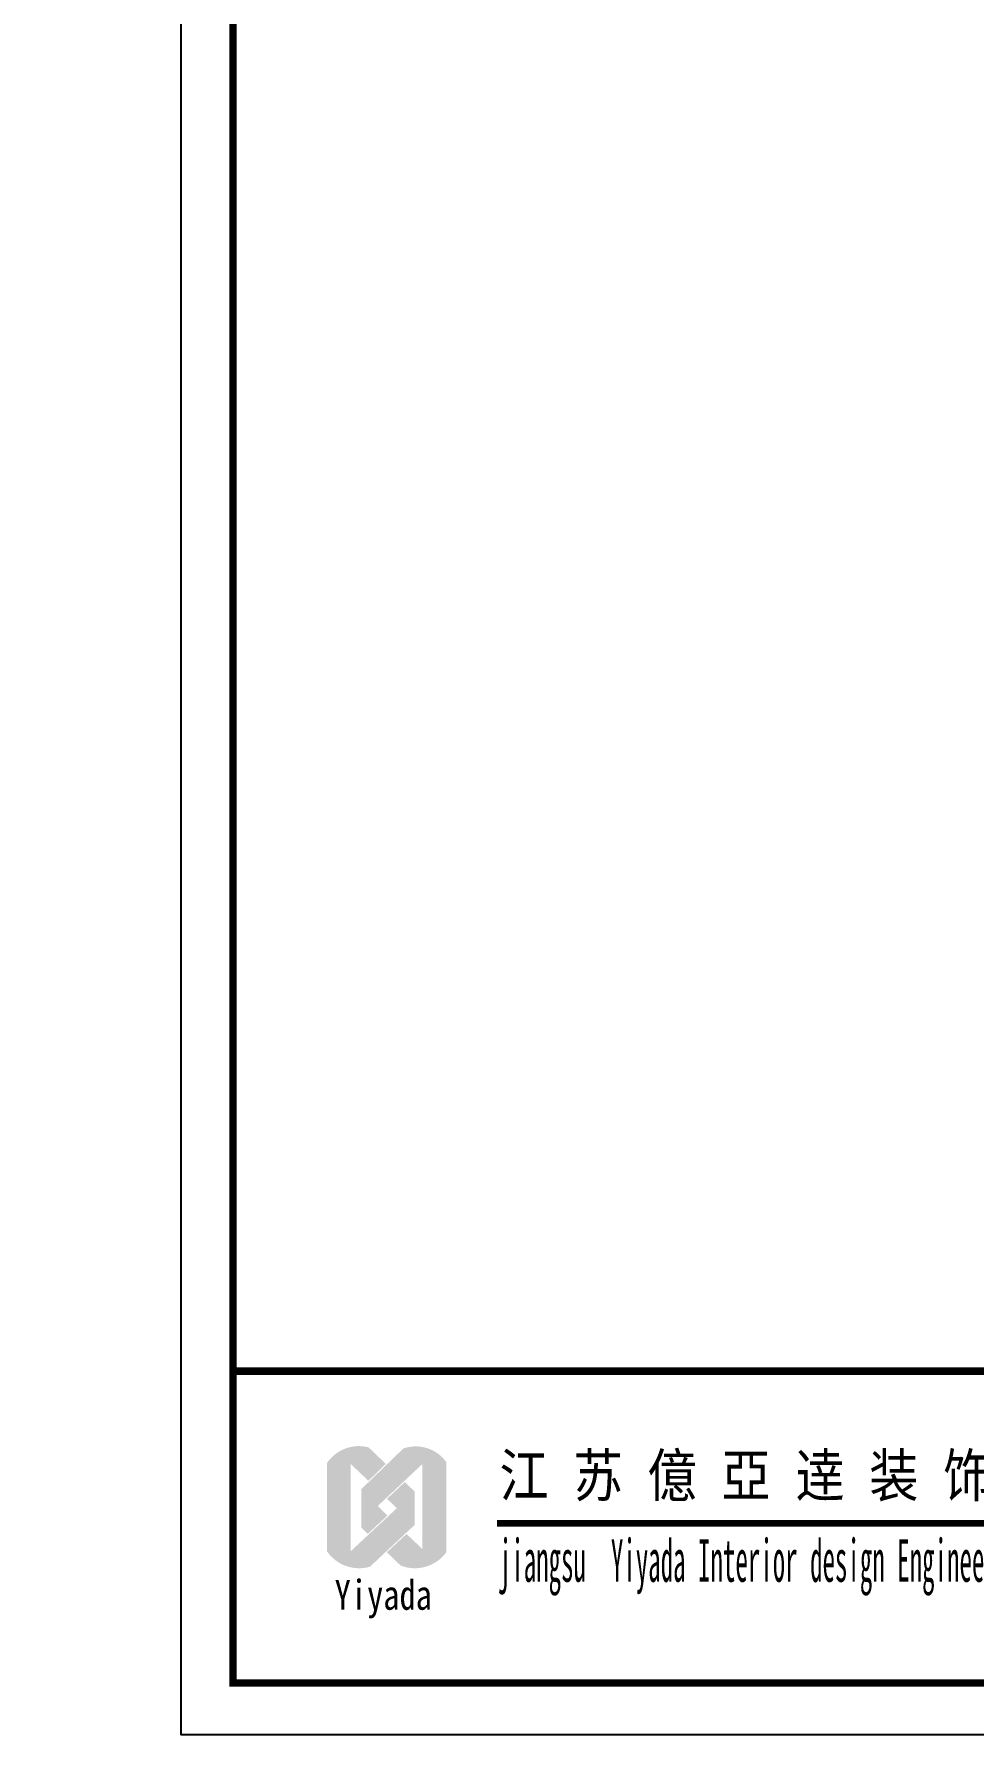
# Model space of a CAD drawing. Header units: millimetres. Extents: x 195858 to 476087, y -765534 to -702383.
# Drawn here: x 279623 to 286354, y -724474 to -712298 of the extents above; entities that cross this region are included whole.
import ezdxf

# ---------------------------------------------------------------- set-up
doc = ezdxf.new("R2010")
doc.units = ezdxf.units.MM
doc.header["$PDMODE"] = 3
for name, color, linetype in [('0-01图框模板说明', 2, 'Continuous'), ('0-02图框细线', 136, 'Continuous'), ('06其他', 8, 'Continuous'), ('250', 250, 'Continuous'), ('TK', 7, 'Continuous')]:
    doc.layers.add(name, color=color, linetype=linetype)
doc.styles.add('H1', font='')
doc.styles.get("Standard").update_dxf_attribs({"font": 'simhei.ttf'})
doc.styles.get('H1').set_extended_font_data('SimSun')
doc.dimstyles.new('1-10', dxfattribs={"dimscale": 10, "dimtxt": 10, "dimasz": 1, "dimexe": 1, "dimexo": 3, "dimgap": 0.5, "dimtad": 1, "dimtoh": 1, "dimdec": 0, "dimzin": 0, "dimdsep": 46, "dimtxsty": 'Standard', "dimblk": 'ARCHTICK', "dimcen": 0.09, "dimdle": 1, "dimclrd": 3, "dimclre": 3, "dimclrt": 1, "dimadec": 0, "dimazin": 0, "dimtfac": 1, "dimtdec": 0, "dimtix": 1, "dimtmove": 2, "dimatfit": 0, "dimldrblk": 'ARCHTICK', "dimfxl": 5, "dimfxlon": 1, "dimtolj": 1, "dimtzin": 0, "dimarcsym": 1})

# ---------------------------------------------------------------- blocks, each defined once
blk = doc.blocks.new('A$C277C16EF')
at = {"layer": '06其他', "linetype": 'ByBlock'}
h = blk.add_hatch(color=7, dxfattribs=at)
h.set_gradient(color1=(255, 241, 220), color2=(255, 110, 0), rotation=45, tint=1, name='HEMISPHERICAL')
h.paths.add_polyline_path([(-27449, 1771), (-27449, 1763, -0.16489), (-27295, 1763), (-27180, 1654), (-27067, 1764), (-27179, 1872, 0.313173)])
h = blk.add_hatch(color=20, dxfattribs=at)
h.set_gradient(color1=(255, 63, 0), color2=(253, 236, 196), tint=1, name='HEMISPHERICAL')
h.paths.add_polyline_path([(-27449, 1194, 0.322561), (-27170, 1095, -0.167756), (-27295, 1196), (-27295, 1763, 0.16489), (-27449, 1763)])
h = blk.add_hatch(color=16, dxfattribs=at)
h.set_gradient(color1=(127, 0, 0), color2=(204, 0, 0), rotation=135, tint=1, name='INVHEMISPHERICAL')
h.paths.add_polyline_path([(-27227, 1599), (-27119, 1490), (-26828, 1764, -0.337042), (-26673, 1776, 0.33371), (-26953, 1864)])
h = blk.add_hatch(color=1, dxfattribs=at)
h.set_gradient(color1=(255, 0, 0), color2=(255, 127, 0), tint=1, name='INVHEMISPHERICAL')
h.paths.add_polyline_path([(-26673, 1776, 0.339601), (-26829, 1763), (-26829, 1210, -0.318809), (-26971, 1103, 0.343219), (-26673, 1189)])
h = blk.add_hatch(color=20, dxfattribs=at)
h.set_gradient(color1=(255, 63, 0), color2=(253, 236, 196), rotation=45, tint=1)
h.paths.add_polyline_path([(-27295, 1196, 0.167756), (-27170, 1095), (-26879, 1367), (-26879, 1584)])
h = blk.add_hatch(color=18, dxfattribs=at)
h.set_gradient(color1=(76, 0, 0), color2=(127, 0, 0), rotation=45, tint=1, name='CURVED')
h.paths.add_polyline_path([(-27227, 1599), (-27227, 1351), (-27184, 1309), (-27056, 1428)])
h = blk.add_hatch(color=11, dxfattribs=at)
h.set_gradient(color1=(254, 140, 88), color2=(97, 0, 2), rotation=45, tint=1, name='HEMISPHERICAL')
h.paths.add_polyline_path([(-27059, 1537), (-26995, 1476), (-26879, 1584), (-26943, 1646)])
h = blk.add_hatch(color=16, dxfattribs=at)
h.set_gradient(color1=(127, 0, 0), color2=(204, 0, 0), rotation=45, tint=1, name='CURVED')
h.paths.add_polyline_path([(-26829, 1210), (-26932, 1308), (-27060, 1189), (-26971, 1103, 0.318809)])
at = {"layer": '0-01图框模板说明', "color": 2, "const_width": 49}
blk.add_lwpolyline([(-338, 19745), (-338, 338), (-28062, 338), (-28062, 19745)], close=True, dxfattribs=at)
blk.add_lwpolyline([(-338, 2367), (-28066, 2367)], dxfattribs=at)
at = {"layer": '0-02图框细线'}
blk.add_lwpolyline([(0, 20083), (0, 0), (-28400, 0), (-28400, 20083)], close=True, dxfattribs=at)
at = {"layer": '0-02图框细线', "ltscale": 0.2, "const_width": 45}
blk.add_lwpolyline([(-26342, 1377), (-21957, 1377)], dxfattribs=at)
at = {"layer": 'TK', "color": 150, "style": 'H1'}
for s, height, width, p in [('江 苏 億 亞 逹 装 饰 集 团', 277.07, 0.85, (-26327, 1551)), ('jiangsu  Yiyada Interior design Engineering co.,LTD', 277.07, 0.43, (-26331, 997)), ('Yiyada ', 194, 0.8, (-27400, 815))]:
    blk.add_text(s, height=height, dxfattribs=dict(at, width=width)).set_placement(p)
blk = doc.blocks.new('_ArchTick')
at = {"color": 0, "linetype": 'ByBlock', "const_width": 0.15}
blk.add_lwpolyline([(-0.5, -0.5), (0.5, 0.5)], dxfattribs=at)
blk = doc.blocks.new('*D346')
at = {"layer": '250', "color": 3, "lineweight": -2}
for p, q in [((256637, -712426), (256577, -712426)), ((256587, -712986), (256587, -712416)), ((256567, -712976), (256597, -712976))]:
    blk.add_line(p, q, dxfattribs=at)
at = {"layer": 'Defpoints', "color": 0}
for p in [(256587, -712426), (293072, -712426), (256537, -712976)]:
    blk.add_point(p, dxfattribs=at)
at = {"layer": '250', "color": 3, "lineweight": -2, "xscale": 10, "yscale": 10, "zscale": 10}
for p, rotation in [((256587, -712426), 90), ((256587, -712976), 270)]:
    blk.add_blockref('_ArchTick', p, dxfattribs=dict(at, rotation=rotation))
at = {"layer": '250', "color": 1, "insert": (256531, -712701), "char_height": 100, "attachment_point": 5, "rotation": 90}
blk.add_mtext('\\A1;550', dxfattribs=at)

msp = doc.modelspace()

# ---------------------------------------------------------------- block references
at = {"layer": '250', "color": 7, "xscale": 1.099999999998545, "yscale": 1.100000000005821, "zscale": 1.1}
msp.add_blockref('A$C277C16EF', (311915.6, -724474), dxfattribs=at)

# ---------------------------------------------------------------- dimensions: what is measured, and where the dimension line sits
at = {"layer": '250', "color": 2}
dim = msp.add_linear_dim(base=(256587, -712426), p1=(256537, -712976), p2=(293072.4, -712426), angle=90, dimstyle='1-10', dxfattribs=at)
dim.commit()
dim.dimension.update_dxf_attribs({"geometry": '*D346', "text_midpoint": (256531.5, -712701)})

doc.saveas('drawing.dxf')
